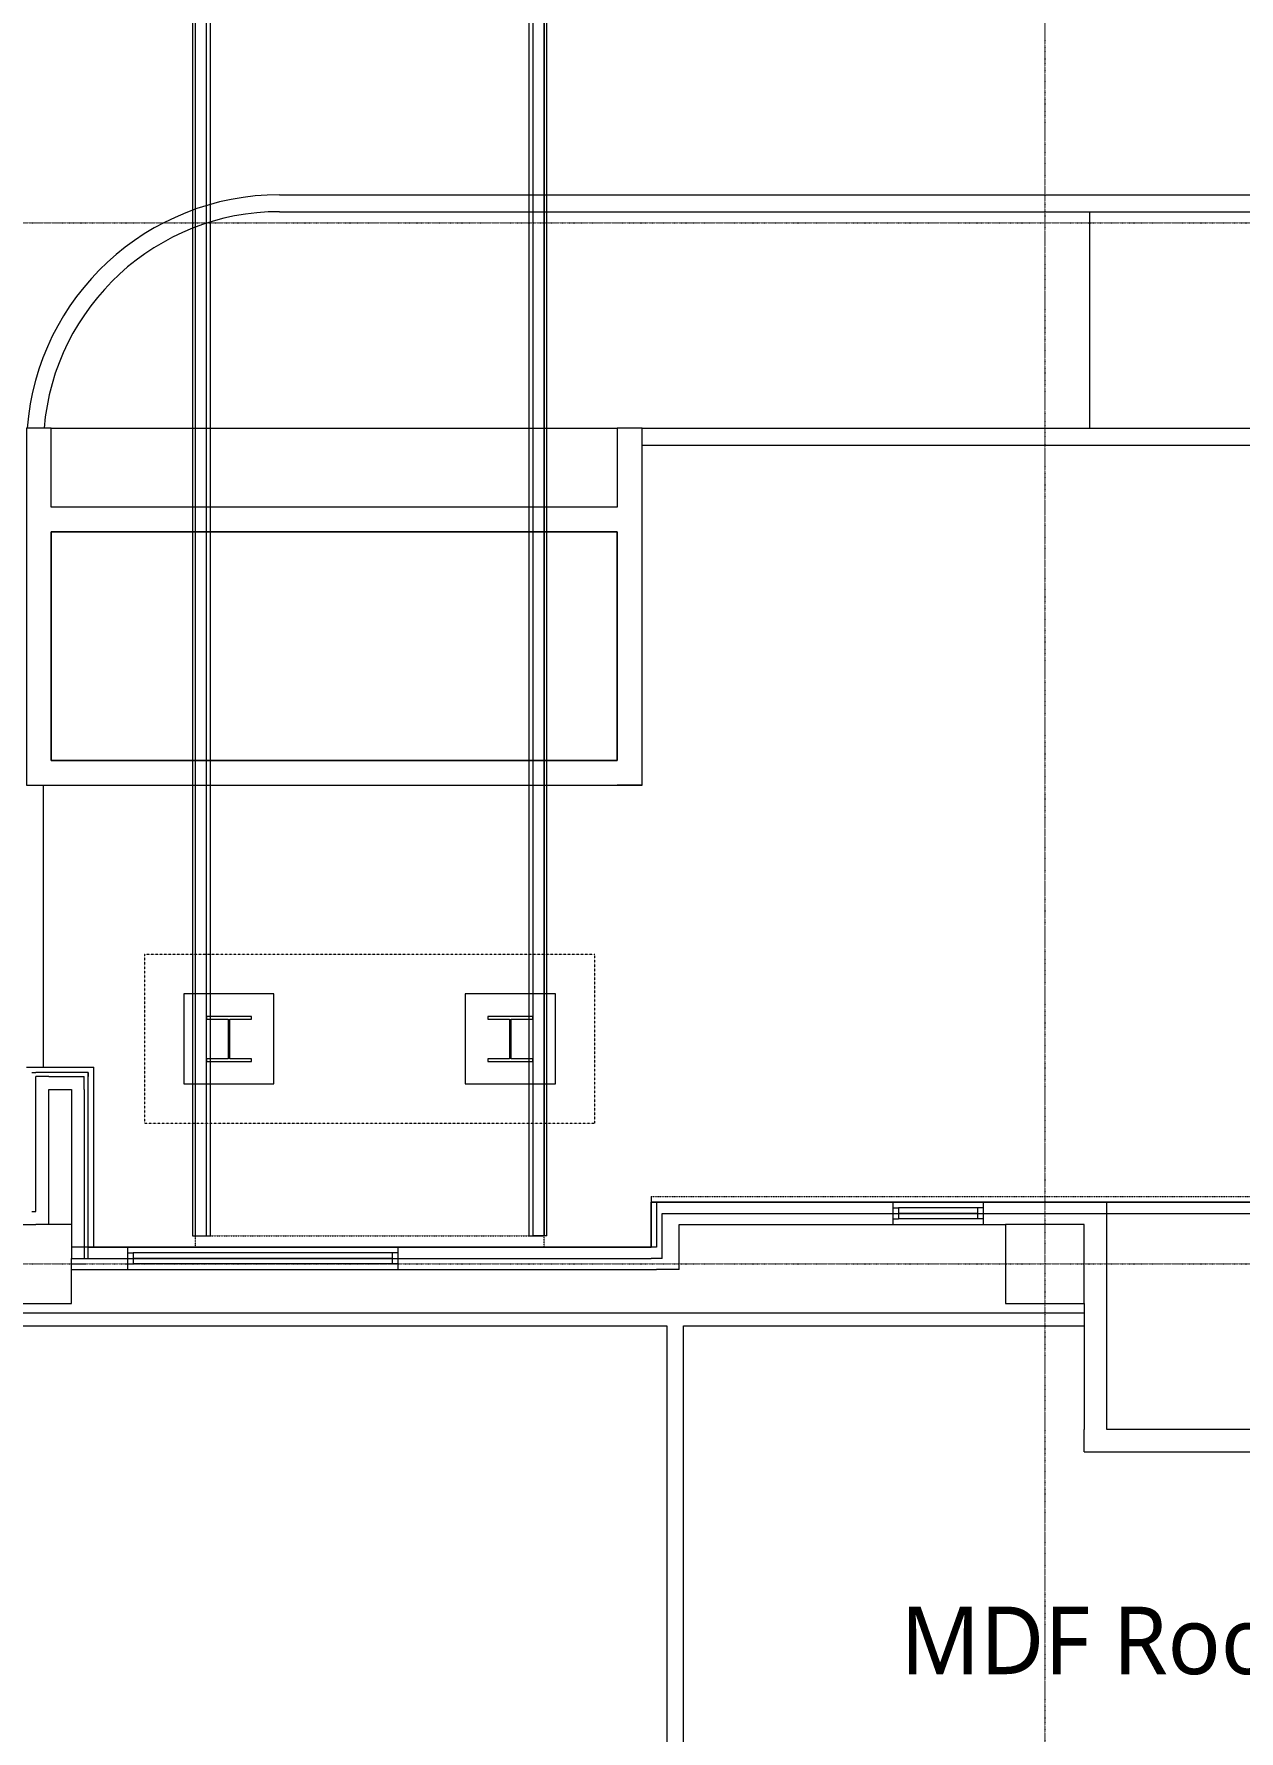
# Model space of a CAD drawing. Extents: x -76427 to 292734, y -42117 to 131250.
# Drawn here: x 243618 to 254325, y 85850 to 100929 of the extents above; entities that cross this region are included whole.
import ezdxf
from ezdxf.enums import TextEntityAlignment as Align

# ---------------------------------------------------------------- set-up
doc = ezdxf.new("R2010")
doc.units = 0
doc.header["$LTSCALE"] = 10
for name, pattern in [('H12PL1$0$DOTK1', [0.01, 0.005, -0.005]), ('H12PL1$0$HIDDEN', [0.4, 0.3, -0.1]), ('H12PL1$0$HIDDENK2', [0.05, 0.025, -0.025]), ('H12PL1$0$JJP_三點線', [0.9, 0.3, -0.15, 0, -0.15, 0, -0.15, 0, -0.15]), ('H12PL1$0$JJP_虛線(退縮線、投影線、地下室範圍、非屬本工程、圖面分區)', [0.45, 0.3, -0.15])]:
    doc.linetypes.add(name, pattern=pattern)
for name, color, linetype in [('H12PL1$0$A-WALL-EX', 252, 'Continuous'), ('H12PL1$0$A-WALL-IN', 252, 'Continuous'), ('H12PL1$0$A-ZONE', 252, 'Continuous'), ('H12PL1$0$L10_14_KABE1', 252, 'Continuous'), ('H12PL1$0$L10_14_SITE', 252, 'Continuous'), ('H12PL1$0$L10_14_SUGATA3', 252, 'Continuous'), ('H12PL1$0$L10_14_SUGATAD', 252, 'Continuous'), ('H12PL1$0$L10_14_TATEGU3', 252, 'Continuous'), ('H12PL1$0$L10_14_TATEYA', 252, 'Continuous'), ('H12PL1$0$L10_14_渡り廊下', 252, 'Continuous'), ('H12PL1$0$S-COL', 252, 'Continuous'), ('H12PL1$0$S-GRID', 252, 'Continuous'), ('H12PL1$0$S-WALL', 252, 'Continuous'), ('H12PL1$0$Window', 252, 'Continuous')]:
    doc.layers.add(name, color=color, linetype=linetype)
doc.styles.add('H12PL1$0$Standard', font='', dxfattribs={"width": 0.8})
doc.styles.get('H12PL1$0$Standard').set_extended_font_data('Microsoft JhengHei')

# ---------------------------------------------------------------- blocks, each defined once
blk = doc.blocks.new('H12PL1')
at = {"layer": 'H12PL1$0$A-WALL-EX', "linetype": 'H12PL1$0$JJP_虛線(退縮線、投影線、地下室範圍、非屬本工程、圖面分區)', "lineweight": 0}
for p, q in [((245050, 115000), (245050, 90250)), ((248150, 90250), (248150, 115000)), ((243950, 90050), (244065, 90050)), ((244065, 90050), (244100, 90050))]:
    blk.add_line(p, q, dxfattribs=at)
at = {"layer": 'H12PL1$0$A-WALL-EX', "lineweight": 0}
for p, q in [((243750, 91665), (243635, 91665)), ((243750, 91665), (243635, 91665)), ((243635, 90500), (243635, 91665)), ((243750, 91665), (244065, 91665)), ((244065, 91550), (244065, 91665)), ((244065, 91550), (244065, 91665)), ((244065, 91550), (244065, 90150)), ((243635, 90465), (243635, 90500)), ((243600, 90465), (243635, 90465)), ((243600, 90465), (243635, 90465)), ((243950, 90150), (243950, 90050)), ((243950, 90150), (243950, 90050)), ((244065, 90150), (244065, 90050)), ((244100, 90050), (244100, 90150)), ((244100, 90050), (244100, 90150)), ((244450, 90150), (244450, 89950)), ((246850, 90150), (244450, 90150)), ((246850, 90150), (246850, 89950)), ((244450, 89950), (246850, 89950))]:
    blk.add_line(p, q, dxfattribs=at)
at = {"layer": 'H12PL1$0$A-WALL-EX', "linetype": 'H12PL1$0$JJP_虛線(退縮線、投影線、地下室範圍、非屬本工程、圖面分區)', "lineweight": 0, "flags": 128}
for points in [[(245025, 115000), (245025, 90250)], [(245050, 115000), (245050, 90250)], [(248015, 115000), (248015, 90250)], [(248050, 115000), (248050, 90250)], [(248150, 90250), (248150, 115000)], [(248175, 90250), (248175, 115000)], [(245150, 90250), (245150, 106800)], [(245185, 90250), (245185, 106800)], [(249100, 90550), (249100, 90450)], [(262050, 90550), (249100, 90550)], [(249100, 90450), (249100, 90150)], [(249200, 90050), (249200, 90450)], [(249200, 90450), (262050, 90450)], [(245025, 90250), (245050, 90250)], [(245050, 90250), (245150, 90250)], [(245050, 90250), (245185, 90250)], [(248015, 90250), (248150, 90250)], [(248150, 90250), (248050, 90250)], [(248175, 90250), (248150, 90250)], [(243950, 90050), (249100, 90050)], [(249100, 90150), (244100, 90150)], [(249200, 90050), (249100, 90050)]]:
    blk.add_lwpolyline(points, dxfattribs=at)
at = {"layer": 'H12PL1$0$A-WALL-EX', "lineweight": 0, "flags": 128}
for points in [[(248150, 115000), (248150, 90250)], [(243770, 97425), (243550, 97425)], [(243770, 96725), (243770, 97425)], [(248800, 97425), (248800, 96725)], [(249020, 97425), (248800, 97425)], [(249020, 94255), (249020, 97425)], [(248800, 96725), (243770, 96725)], [(243770, 96505), (248800, 96505)], [(243770, 94475), (243770, 96505)], [(248800, 96505), (248800, 94475)], [(248800, 94475), (243770, 94475)], [(243550, 94255), (243770, 94255)], [(243770, 94255), (248800, 94255)], [(249020, 94255), (248800, 94255)], [(243600, 91700), (243635, 91700)], [(244100, 91700), (243635, 91700)], [(244100, 90150), (244100, 91700)], [(244100, 90150), (244100, 91700)], [(244100, 90150), (244100, 91700)], [(244100, 90150), (244100, 91700)], [(244100, 90150), (244100, 91700)], [(244100, 90150), (244100, 91700)], [(244100, 91700), (244100, 91665)], [(243750, 91550), (243950, 91550)], [(243750, 90350), (243750, 91550)], [(243950, 91550), (243950, 90150)], [(244100, 90150), (244100, 91665)], [(249100, 90150), (249100, 90550)], [(249100, 90150), (249100, 90550)], [(249100, 90550), (262150, 90550)], [(249100, 90550), (262150, 90550)], [(249570.59, 90550), (249570, 90550)], [(252600.59, 90550), (252600, 90550)], [(151550, 90350), (243635, 90350)], [(243750, 90350), (243635, 90350)], [(243750, 90350), (243635, 90350)], [(244450, 90150), (243950, 90150)], [(244100, 90150), (249100, 90150)], [(244100, 90150), (249100, 90150)], [(249150, 90150), (246850, 90150)], [(243950, 90000), (244065, 90000)], [(243950, 89950), (244450, 89950)], [(246850, 89950), (249150, 89950)], [(249350, 89950), (249150, 89950)]]:
    blk.add_lwpolyline(points, dxfattribs=at)
at = {"layer": 'H12PL1$0$A-WALL-IN', "lineweight": 0, "flags": 128}
for points in [[(252950, 89562.5), (234900, 89562.5)], [(234900, 89450), (249240, 89450)], [(249240, 89450), (249240, 82680)], [(249390, 82830), (249390, 89450)], [(249390, 89450), (252950, 89450)], [(252950, 89562.5), (252950, 89450)]]:
    blk.add_lwpolyline(points, dxfattribs=at)
at = {"layer": 'H12PL1$0$L10_14_KABE1', "lineweight": 0}
for p, q in [((243550, 91750), (244150, 91750)), ((244150, 90150), (244150, 91750)), ((253150, 90550), (249150, 90550)), ((249100, 90150), (244150, 90150))]:
    blk.add_line(p, q, dxfattribs=at)
at = {"layer": 'H12PL1$0$L10_14_SITE', "lineweight": 0}
for p, q in [((245800, 99500), (261345, 99500)), ((245800, 99350), (261345, 99350)), ((253000, 97425), (253000, 99350)), ((249020, 97425), (260650, 97425)), ((249020, 97275), (260600, 97275)), ((243700, 94255), (243700, 91750))]:
    blk.add_line(p, q, dxfattribs=at)
for radius, start, end in [(2250, 90, 175.539156), (2100, 89.999958, 175.219808)]:
    blk.add_arc((245800, 97250), radius, start, end, dxfattribs=at)
at = {"layer": 'H12PL1$0$L10_14_SUGATA3', "lineweight": 0}
blk.add_line((243770, 97425), (248800, 97425), dxfattribs=at)
at = {"layer": 'H12PL1$0$L10_14_SUGATA3', "lineweight": 0, "flags": 128}
for points in [[(243770, 94475), (248800, 94475), (248800, 96505), (243770, 96505)], [(244950, 92400), (244950, 91600), (245750, 91600), (245750, 92400)], [(247450, 92400), (247450, 91600), (248250, 91600), (248250, 92400)]]:
    blk.add_lwpolyline(points, close=True, dxfattribs=at)
at = {"layer": 'H12PL1$0$L10_14_SUGATAD', "linetype": 'H12PL1$0$DOTK1', "lineweight": 0}
blk.add_line((249100, 90600), (262200, 90600), dxfattribs=at)
at = {"layer": 'H12PL1$0$L10_14_SUGATAD', "linetype": 'H12PL1$0$HIDDENK2', "lineweight": 0, "flags": 128}
blk.add_lwpolyline([(248600, 92750), (244600, 92750), (244600, 91250), (248600, 91250)], close=True, dxfattribs=at)
at = {"layer": 'H12PL1$0$L10_14_TATEGU3', "lineweight": 0}
for p, q in [((249100, 90600), (249100, 90550)), ((249100, 90550), (249100, 90150))]:
    blk.add_line(p, q, dxfattribs=at)
at = {"layer": 'H12PL1$0$L10_14_TATEYA', "lineweight": 0, "flags": 128}
blk.add_lwpolyline([(248800, 97425), (248800, 96725), (243770, 96725), (243770, 97425), (243550, 97425), (243550, 94255), (249020, 94255), (249020, 97425)], close=True, dxfattribs=at)
at = {"layer": 'H12PL1$0$L10_14_渡り廊下', "linetype": 'H12PL1$0$DOTK1', "lineweight": 0}
blk.add_line((245050, 90250), (248150, 90250), dxfattribs=at)
at = {"layer": 'H12PL1$0$L10_14_渡り廊下', "linetype": 'H12PL1$0$DOTK1', "lineweight": 0, "flags": 128}
for points in [[(248150, 90150), (248150, 115000), (252900, 115000), (252900, 118800), (244100, 118800)], [(244100, 115000), (245050, 115000), (245050, 90150)]]:
    blk.add_lwpolyline(points, dxfattribs=at)
at = {"layer": 'H12PL1$0$S-COL', "lineweight": 0, "flags": 128}
for points in [[(245150, 91800), (245550, 91800), (245550, 91824), (245358, 91824), (245358, 92176), (245550, 92176), (245550, 92200), (245150, 92200), (245150, 92176), (245342, 92176), (245342, 91824), (245150, 91824)], [(247650, 91800), (248050, 91800), (248050, 91824), (247858, 91824), (247858, 92176), (248050, 92176), (248050, 92200), (247650, 92200), (247650, 92176), (247842, 92176), (247842, 91824), (247650, 91824)], [(252250, 89650), (252950, 89650), (252950, 90350), (252250, 90350)]]:
    blk.add_lwpolyline(points, close=True, dxfattribs=at)
for points in [[(243250, 90350), (243250, 89650), (243950, 89650), (243950, 90050)], [(243950, 90350), (243750, 90350)]]:
    blk.add_lwpolyline(points, dxfattribs=at)
at = {"layer": 'H12PL1$0$S-GRID', "linetype": 'H12PL1$0$JJP_三點線', "lineweight": 0}
for p, q in [((252600, 128250), (252600, -28000)), ((-29000, 99250), (289600, 99250)), ((-29000, 90000), (289600, 90000))]:
    blk.add_line(p, q, dxfattribs=at)
at = {"layer": 'H12PL1$0$S-WALL', "lineweight": 0}
for p, q in [((251250, 90550), (251250, 90350)), ((252050, 90550), (251250, 90550)), ((252050, 90550), (252050, 90350)), ((251250, 90350), (252050, 90350))]:
    blk.add_line(p, q, dxfattribs=at)
at = {"layer": 'H12PL1$0$S-WALL', "lineweight": 0, "flags": 128}
for points in [[(249150, 90550), (249150, 90350)], [(251250, 90550), (249150, 90550)], [(252950, 90550), (252050, 90550)], [(253150, 90550), (252950, 90550)], [(253150, 88530), (253150, 90550)], [(249150, 90350), (249150, 90150)], [(249350, 89950), (249350, 90350)], [(249350, 90350), (251250, 90350)], [(252050, 90350), (252250, 90350)], [(249350, 89950), (249150, 89950)], [(252950, 89650), (252950, 88530)], [(252950, 88330), (252950, 88530)], [(259930, 88530), (253150, 88530)], [(252950, 88330), (259930, 88330)]]:
    blk.add_lwpolyline(points, dxfattribs=at)
at = {"layer": 'H12PL1$0$Window', "lineweight": 0}
for p, q in [((251250, 90500), (251250, 90400)), ((251250, 90500), (251300, 90500)), ((252000, 90500), (251300, 90500)), ((251300, 90500), (251300, 90400)), ((252000, 90500), (252000, 90400)), ((252050, 90500), (252000, 90500)), ((252050, 90500), (252050, 90400)), ((251250, 90400), (251300, 90400)), ((252000, 90400), (251300, 90400)), ((252050, 90400), (252000, 90400)), ((244450, 90100), (244450, 90000)), ((244450, 90100), (244500, 90100)), ((246800, 90100), (244500, 90100)), ((244500, 90100), (244500, 90000)), ((246800, 90100), (246800, 90000)), ((246850, 90100), (246800, 90100)), ((246850, 90100), (246850, 90000)), ((244450, 90000), (244500, 90000)), ((246800, 90000), (244500, 90000)), ((246850, 90000), (246800, 90000))]:
    blk.add_line(p, q, dxfattribs=at)
at = {"layer": 'H12PL1$0$Window', "linetype": 'H12PL1$0$HIDDEN', "lineweight": 0}
for p, q in [((252000, 90450), (251300, 90450)), ((246800, 90050), (244500, 90050))]:
    blk.add_line(p, q, dxfattribs=at)
at = {"layer": 'H12PL1$0$A-ZONE', "style": 'H12PL1$0$Standard'}
blk.add_text('MDF Room', height=600, dxfattribs=at).set_placement((253340.84, 86955.26), align=Align.TOP_CENTER)

msp = doc.modelspace()

# ---------------------------------------------------------------- block references
msp.add_blockref('H12PL1', (0, 0))

doc.saveas('drawing.dxf')
